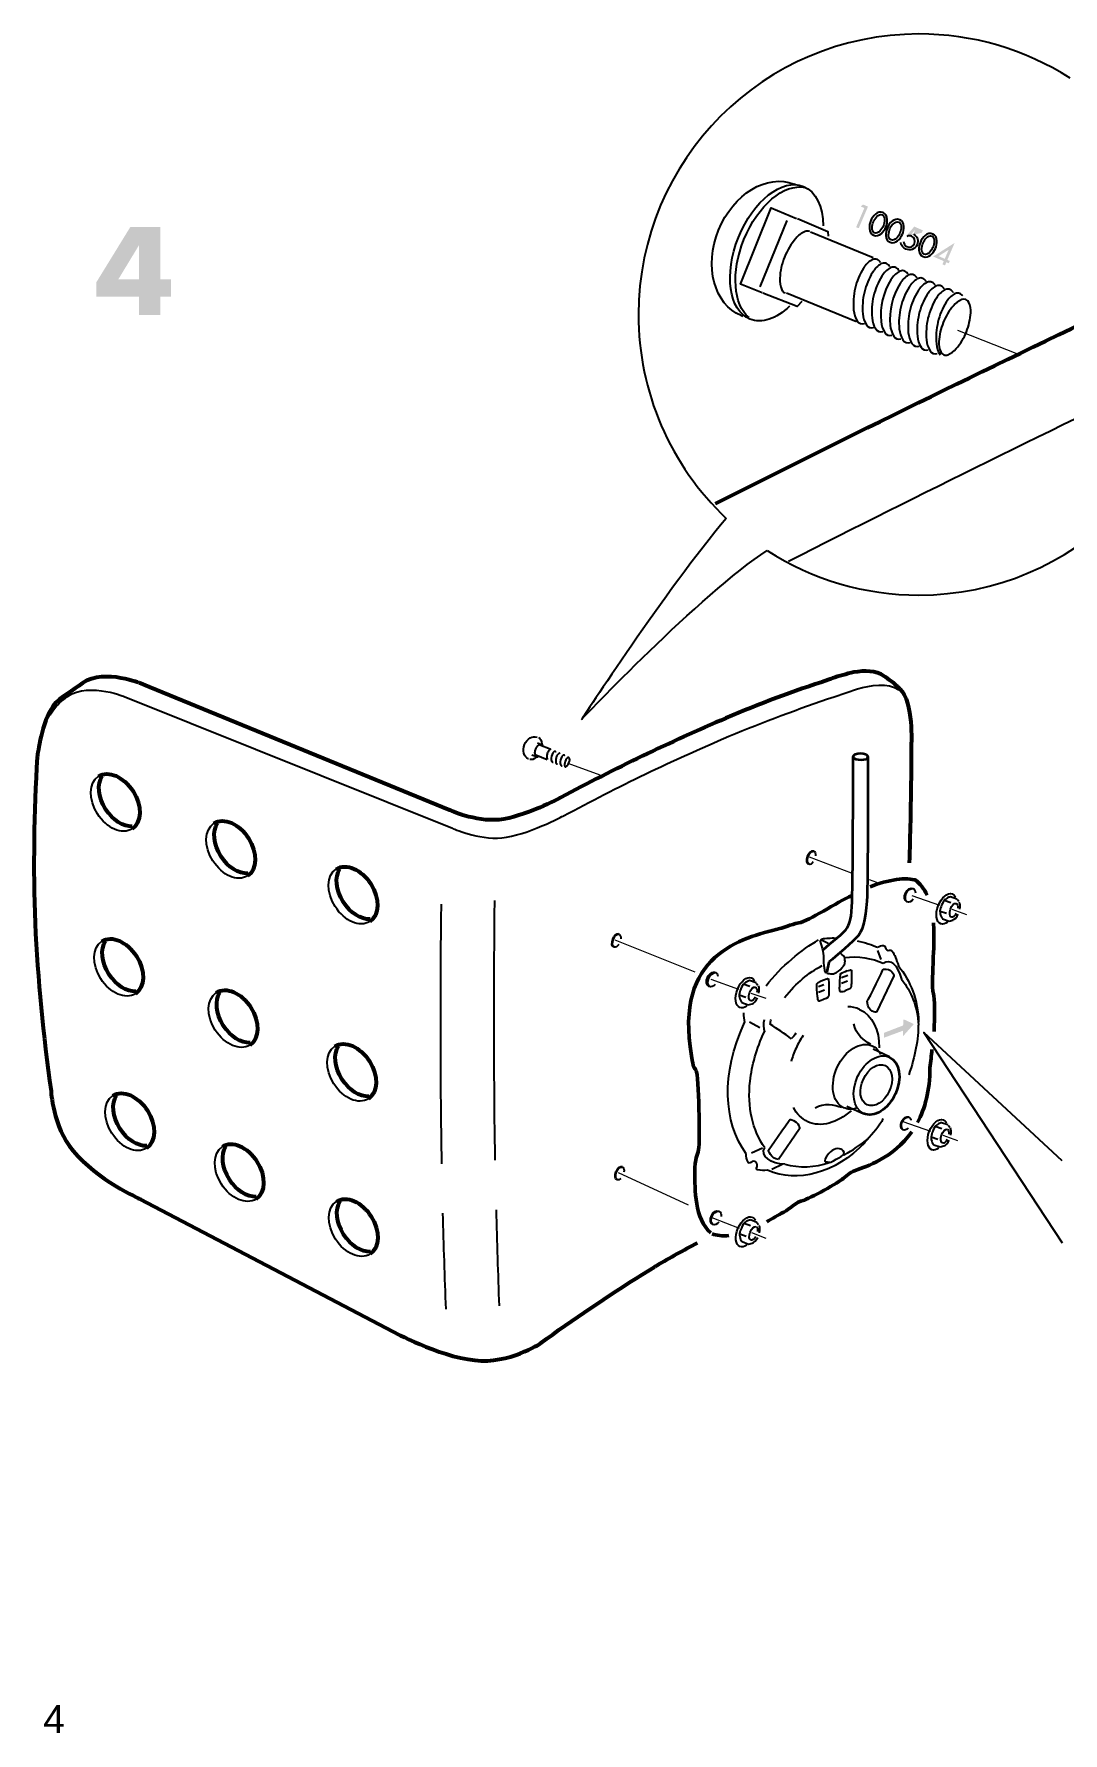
# Model space of a CAD drawing. Header units: centimetres. Extents: x 1543 to 3673, y 1148 to 2594.
# Drawn here: x 3180.48 to 3184.15, y 1680.39 to 1686.45 of the extents above; entities that cross this region are included whole.
import ezdxf

# ---------------------------------------------------------------- set-up
doc = ezdxf.new("R2010")
doc.units = ezdxf.units.CM
doc.layers.add('ferramenta', color=250, linetype='Continuous')
doc.styles.add('PDF Arial', font='arial.ttf')

msp = doc.modelspace()

# ---------------------------------------------------------------- hatches: boundary and pattern name
at = {"layer": 'ferramenta', "transparency": 33554559}
for points in [[(3183.4274, 1685.8373), (3183.4364, 1685.8438), (3183.4537, 1685.8364), (3183.4206, 1685.7594), (3183.4114, 1685.7633), (3183.4407, 1685.8315)], [(3183.5789, 1682.9168), (3183.5103, 1682.8902), (3183.5109, 1682.8731), (3183.5782, 1682.8979), (3183.5788, 1682.8786), (3183.6174, 1682.9218), (3183.5805, 1682.9389)]]:
    msp.add_hatch(color=256, dxfattribs=at).paths.add_polyline_path(points)
h = msp.add_hatch(color=256, dxfattribs=at)
h.paths.add_polyline_path([(3180.9296, 1685.5774), (3180.9296, 1685.7641), (3180.8225, 1685.7641), (3180.7013, 1685.567), (3180.7013, 1685.5149), (3180.8538, 1685.5149), (3180.8538, 1685.4499), (3180.9296, 1685.4499), (3180.9296, 1685.5149), (3180.9675, 1685.5149), (3180.9675, 1685.5774)], flags=0)
h.paths.add_polyline_path([(3180.8538, 1685.5774), (3180.7796, 1685.5774), (3180.8529, 1685.6983), (3180.8538, 1685.6983)], flags=0)
h = msp.add_hatch(color=256, dxfattribs=at)
h.paths.add_polyline_path([(3183.6215, 1685.7538), (3183.6099, 1685.74), (3183.6154, 1685.738)], flags=0)
h.paths.add_polyline_path([(3183.5706, 1685.7089), (3183.5807, 1685.7125)], flags=0)
h.paths.add_polyline_path([(3183.5917, 1685.7302), (3183.5898, 1685.731), (3183.6186, 1685.7654), (3183.6494, 1685.7521), (3183.6457, 1685.7434)], flags=0)
h = msp.add_hatch(color=256, dxfattribs=at)
h.paths.add_polyline_path([(3183.7367, 1685.6466), (3183.7628, 1685.7072), (3183.686, 1685.6585), (3183.724, 1685.6422), (3183.7191, 1685.631), (3183.7283, 1685.627), (3183.7331, 1685.6382), (3183.7419, 1685.6345), (3183.7455, 1685.6428)], flags=0)
h.paths.add_polyline_path([(3183.7276, 1685.6506), (3183.7057, 1685.6599), (3183.741, 1685.6824), (3183.7412, 1685.6823)], flags=0)

# ---------------------------------------------------------------- linework, layer by layer
at = {"layer": 'ferramenta', "lineweight": 25}
for points in [[(3184.1744, 1686.2946, 0.143931), (3183.6354, 1686.4521, 0.414209), (3182.6351, 1685.4518, 0.206838), (3182.9481, 1684.7249)], [(3183.094, 1684.6105, 0.144688), (3183.6354, 1684.4515, 0.414213), (3184.6357, 1685.4518, 0.169575), (3184.4202, 1686.0722)], [(3183.2461, 1685.7478, 0.197398), (3183.2295, 1685.7477, 0.116809), (3183.1963, 1685.7232, 0.080992), (3183.1561, 1685.6568, 0.080644), (3183.139, 1685.5811, 0.116885), (3183.1459, 1685.5404, 0.198822), (3183.1578, 1685.5287)], [(3183.4978, 1685.6374, 0.002389), (3183.4966, 1685.6393, 0.414268), (3183.4668, 1685.6464, 0.11751), (3183.4376, 1685.6172, 0.080192), (3183.4078, 1685.5454, 0.080326), (3183.4024, 1685.468, 0.115912), (3183.4154, 1685.4288, 0.352643), (3183.4411, 1685.4198)], [(3183.5307, 1685.6232, 0.015361), (3183.5294, 1685.6251, 0.415442), (3183.4997, 1685.6322, 0.117126), (3183.4704, 1685.603, 0.080229), (3183.4407, 1685.5313, 0.080038), (3183.4352, 1685.4538, 0.116403), (3183.4482, 1685.4146, 0.352989), (3183.4739, 1685.4056)], [(3183.5623, 1685.611, 0.414544), (3183.5325, 1685.618, 0.116564), (3183.5033, 1685.5888, 0.080126), (3183.4735, 1685.5171, 0.080573), (3183.468, 1685.4396, 0.116519), (3183.4811, 1685.4004, 0.353352), (3183.5068, 1685.3914)], [(3183.5959, 1685.5959, 0.027431), (3183.5947, 1685.5979, 0.414452), (3183.5648, 1685.605, 0.115549), (3183.5356, 1685.5758, 0.162145), (3183.5004, 1685.4266, 0.116109), (3183.5135, 1685.3874, 0.353969), (3183.5392, 1685.3784)], [(3183.6282, 1685.5829, 0.003175), (3183.627, 1685.5849, 0.413487), (3183.5972, 1685.5919, 0.117126), (3183.568, 1685.5627, 0.161966), (3183.5328, 1685.4135, 0.116587), (3183.5458, 1685.3743, 0.352304), (3183.5714, 1685.3653)], [(3183.6606, 1685.5699, -0.002389), (3183.6594, 1685.5718, 0.414361), (3183.6296, 1685.5788, 0.117388), (3183.6004, 1685.5497, 0.080986), (3183.5706, 1685.4779, 0.080602), (3183.5651, 1685.4005, 0.11563), (3183.5782, 1685.3613, 0.351666), (3183.6039, 1685.3522)], [(3183.6917, 1685.5587, 0.413845), (3183.6619, 1685.5658, 0.115728), (3183.6327, 1685.5366, 0.080202), (3183.603, 1685.4649, 0.080322), (3183.5975, 1685.3874, 0.116029), (3183.6105, 1685.3482, 0.351082), (3183.6362, 1685.3392)], [(3183.7242, 1685.5457, 0.413537), (3183.6943, 1685.5527, 0.116167), (3183.6651, 1685.5236, 0.080698), (3183.6354, 1685.4518, 0.081113), (3183.6299, 1685.3744, 0.117108), (3183.6429, 1685.3352, 0.354986), (3183.6684, 1685.3262)], [(3183.7565, 1685.5326, 0.413714), (3183.7267, 1685.5397, 0.115906), (3183.6975, 1685.5105, 0.08045), (3183.6677, 1685.4388, 0.080042), (3183.6622, 1685.3613, 0.116323), (3183.6753, 1685.3221, 0.352966), (3183.7009, 1685.3131)], [(3183.79, 1685.5211, 0.367274), (3183.7621, 1685.5254, 0.117332), (3183.7329, 1685.4962, 0.080254), (3183.7032, 1685.4245, 0.080343), (3183.6977, 1685.347, 0.116562), (3183.7107, 1685.3078)], [(3183.7685, 1685.3302, 0.080641), (3183.8047, 1685.39, 0.079894), (3183.8201, 1685.4582, 0.115688), (3183.8138, 1685.4948, 0.41382), (3183.7882, 1685.5051, 0.116099), (3183.7582, 1685.4831, 0.080136), (3183.7221, 1685.4233, 0.08046), (3183.7066, 1685.3552, 0.117174), (3183.713, 1685.3186, 0.414832), (3183.7386, 1685.3082, 0.116108), (3183.7685, 1685.3302)], [(3182.3679, 1683.6643, -0.022916), (3182.9573, 1683.948, -0.017362), (3183.3332, 1684.089), (3183.4159, 1684.1172)], [(3182.2822, 1683.9172, 0.19998), (3182.2795, 1683.9171, 0.11983), (3182.274, 1683.9131, 0.08196), (3182.2674, 1683.9021, 0.077217), (3182.2646, 1683.8896, 0.115466), (3182.2657, 1683.8829, 0.192848), (3182.2677, 1683.881)], [(3182.3187, 1683.9004, 0.11746), (3182.3138, 1683.8956, 0.082046), (3182.309, 1683.8838, 0.080835), (3182.308, 1683.871, 0.110255), (3182.3102, 1683.8645)], [(3182.3395, 1683.892, 0.419286), (3182.3346, 1683.8932, 0.117792), (3182.3298, 1683.8884, 0.162598), (3182.324, 1683.8638, 0.116745), (3182.3261, 1683.8573)], [(3182.3506, 1683.8867, 0.117813), (3182.3458, 1683.8819, 0.081355), (3182.3409, 1683.8701, 0.079222), (3182.34, 1683.8573, 0.113779), (3182.3421, 1683.8509)], [(3182.3666, 1683.8803, 0.113147), (3182.3618, 1683.8755, 0.159823), (3182.356, 1683.8509, 0.116432), (3182.3582, 1683.8444, 0.19414), (3182.3604, 1683.8428)], [(3182.3844, 1683.872, 0.120394), (3182.3794, 1683.8684, 0.159553), (3182.3709, 1683.8473, 0.114737), (3182.372, 1683.8413)], [(3182.3737, 1683.8395, 0.202261), (3182.3762, 1683.8395, 0.117464), (3182.3811, 1683.8432, 0.164946), (3182.3896, 1683.8643, 0.11356), (3182.3886, 1683.8703)], [(3181.9309, 1683.349, 0.006417), (3181.9308, 1682.525, 0.001158), (3181.9325, 1682.4232)], [(3182.1213, 1683.3618, 0.006392), (3182.1212, 1682.5377, 0.001262), (3182.1229, 1682.4359)], [(3183.7706, 1683.3674), (3183.7478, 1683.3753, 0.062767), (3183.7373, 1683.3714)], [(3183.3778, 1683.1112, 0.012314), (3183.3539, 1683.0997, 0.018249), (3183.3522, 1683.0529)], [(3183.0542, 1683.0687), (3183.0314, 1683.0766, 0.062767), (3183.0209, 1683.0727)], [(3183.1802, 1682.8696, 0.007966), (3183.1047, 1682.9214, -0.049164), (3183.1087, 1682.9384)], [(3183.2222, 1682.8807, 0.039985), (3183.197, 1682.8357, 0.038783), (3183.1794, 1682.7882)], [(3183.5067, 1682.5844, 0.009415), (3183.5028, 1682.5741, -0.043777), (3183.4417, 1682.4995)], [(3183.7389, 1682.5619), (3183.716, 1682.5698, 0.063253), (3183.7055, 1682.5659)]]:
    msp.add_lwpolyline(points, format="xyb", dxfattribs=at)
for points in [[(3183.0759, 1685.5292), (3182.9989, 1685.5603), (3183.1087, 1685.8324), (3183.1992, 1685.7945)], [(3183.0694, 1685.5503), (3183.1648, 1685.787)], [(3183.2023, 1685.7946), (3183.3105, 1685.7481), (3183.3119, 1685.731)], [(3183.4723, 1685.6537), (3183.249, 1685.7452)], [(3183.2178, 1685.4977), (3183.201, 1685.4803), (3183.078, 1685.5285)], [(3183.4121, 1685.4257), (3183.1628, 1685.5277)], [(3180.8001, 1684.09), (3181.9714, 1683.6202)], [(3182.275, 1683.9249), (3182.2929, 1683.9172), (3182.2931, 1683.9144)], [(3182.3196, 1683.9016), (3182.2827, 1683.9167)], [(3182.2776, 1683.8759), (3182.2748, 1683.873), (3182.2545, 1683.881)], [(3182.3096, 1683.864), (3182.2685, 1683.8808)], [(3183.7487, 1683.3542), (3183.7253, 1683.3623)], [(3183.7712, 1683.3667), (3183.7773, 1683.3596)], [(3183.7343, 1683.3156), (3183.711, 1683.3236)], [(3183.72, 1683.297), (3183.7429, 1683.2891), (3183.7564, 1683.2924)], [(3183.5008, 1683.1518), (3183.489, 1683.1838)], [(3183.0323, 1683.0555), (3183.0089, 1683.0636)], [(3183.0548, 1683.068), (3183.0609, 1683.0609)], [(3183.2989, 1683.0426), (3183.2768, 1683.034)], [(3183.2966, 1683.0618), (3183.2774, 1683.0543)], [(3183.3812, 1683.095), (3183.3591, 1683.0863)], [(3183.3806, 1683.0747), (3183.3591, 1683.0663)], [(3183.5459, 1683.0931), (3183.4839, 1682.9641)], [(3183.0179, 1683.0168), (3182.9946, 1683.0249)], [(3183.0036, 1682.9983), (3183.0265, 1682.9904), (3183.04, 1682.9936)], [(3183.0682, 1682.9084), (3183.0304, 1682.9283)], [(3184.1465, 1682.434), (3183.6525, 1682.8914), (3184.1465, 1682.1411)], [(3183.5301, 1682.8051), (3183.4717, 1682.8322)], [(3183.3781, 1682.629), (3183.4388, 1682.6013)], [(3183.7169, 1682.5487), (3183.6935, 1682.5568)], [(3183.7394, 1682.5612), (3183.7455, 1682.5542)], [(3183.2095, 1682.5482), (3183.1347, 1682.4393)], [(3183.7025, 1682.5101), (3183.6793, 1682.5181)], [(3183.6882, 1682.4915), (3183.7111, 1682.4836), (3183.7246, 1682.4869)], [(3183.0777, 1682.4788), (3183.0387, 1682.4611)], [(3183.1495, 1682.4216), (3183.1103, 1682.4036)], [(3183.0348, 1682.202), (3183.0117, 1682.2109)], [(3183.0572, 1682.2145), (3183.0346, 1682.2231)], [(3183.0577, 1682.2138), (3183.0635, 1682.2065)], [(3183.0192, 1682.1638), (3182.9962, 1682.1726)], [(3183.0043, 1682.1458), (3183.0269, 1682.1372), (3183.0405, 1682.14)]]:
    msp.add_lwpolyline(points, dxfattribs=at)
at = {"layer": 'ferramenta', "lineweight": 53}
for points in [[(3184.6074, 1685.604, 0.001679), (3184.361, 1685.4882, 0.005555), (3182.908, 1684.7768)], [(3183.4034, 1684.176, 0.011281), (3183.3637, 1684.166, 0.01004), (3183.3265, 1684.1546, 0.011374), (3183.3116, 1684.1487, 0.021852), (3182.9471, 1684.0127, 0.022908), (3182.3577, 1683.729)], [(3183.6078, 1683.9162, -0.001728), (3183.6075, 1683.8442), (3183.6071, 1683.7991, -0.00496), (3183.6009, 1683.4967)], [(3180.4904, 1683.8736, 0.02428), (3180.4824, 1683.2812, 0.022885), (3180.5396, 1682.6828)], [(3182.2843, 1681.7827, -0.017174), (3182.6487, 1682.0292), (3182.6908, 1682.0551, -0.001303), (3182.7002, 1682.0608, -0.01833), (3182.8458, 1682.1412)]]:
    msp.add_lwpolyline(points, format="xyb", dxfattribs=at)
at = {"layer": 'ferramenta', "lineweight": 18}
for points in [[(3183.7735, 1685.3962), (3183.993, 1685.3097)], [(3182.3828, 1683.8526), (3182.4972, 1683.8108)], [(3183.244, 1683.5179), (3183.3934, 1683.4615)], [(3183.4582, 1683.437), (3183.4844, 1683.4271)], [(3183.6101, 1683.3803), (3183.7086, 1683.3453)], [(3183.7524, 1683.3312), (3183.8051, 1683.3124)], [(3182.5505, 1683.2224), (3182.8365, 1683.1075)], [(3182.8936, 1683.0816), (3182.9922, 1683.0466)], [(3183.036, 1683.0324), (3183.0887, 1683.0137)], [(3183.5783, 1682.5748), (3183.6768, 1682.5398)], [(3183.7206, 1682.5257), (3183.7733, 1682.507)], [(3182.562, 1682.3923), (3182.8127, 1682.2768)], [(3182.8971, 1682.2325), (3182.9944, 1682.1944)], [(3183.0377, 1682.1789), (3183.0898, 1682.1585)]]:
    msp.add_lwpolyline(points, dxfattribs=at)
at = {"layer": 'ferramenta', "lineweight": 53}
for points in [[(3181.9612, 1683.6849), (3180.8903, 1684.1231), (3180.8534, 1684.1379)], [(3180.8576, 1682.2974), (3181.7593, 1681.8256)]]:
    msp.add_lwpolyline(points, dxfattribs=at)
at = {"layer": 'ferramenta', "lineweight": 35}
msp.add_lwpolyline([(3183.3137, 1683.1419), (3183.3068, 1683.1078)], dxfattribs=at)
at = {"layer": 'ferramenta', "lineweight": 25}
for centre, radius, start, end in [((3183.0894, 1685.6766), 0.26, 66.02741, 67.23106), ((3183.0529, 1685.5754), 0.1373, 247.8929, 250.75004), ((3213.3112, 1625.1563), 66.623, 115.531184, 116.898054), ((3182.3291, 1683.8592), 0.00357, 257.53915, 290.35122), ((3182.3686, 1683.8773), 0.00342, 31.33562, 78.20108), ((3183.258, 1683.5321), 0.0068, 69.19399, 81.08878), ((3183.8225, 1683.3036), 0.1143, 158.43801, 169.11638), ((3182.5629, 1683.2353), 0.00792, 69.48466, 79.70849), ((3183.2302, 1683.0741), 0.1574, 58.95828, 70.49764), ((3183.3289, 1682.9592), 0.2683, 88.0676, 98.83059), ((3183.3326, 1683.1784), 0.0788, 251.94519, 257.50805), ((3183.1049, 1683.0052), 0.113, 158.36879, 169.16468), ((3183.3805, 1682.8802), 0.1033, 65.43949, 89.2107), ((3183.11, 1682.9539), 0.1001, 175.70401, 195.38393), ((3183.1681, 1682.9178), 0.0872, 167.22193, 195.47032), ((3183.0158, 1683.066), 0.706, 299.96988, 308.48412), ((3183.7898, 1682.4984), 0.1133, 158.39053, 169.16386), ((3183.3524, 1682.4595), 0.0164, 36.28134, 54.16109), ((3183.2258, 1682.6801), 0.2672, 255.04943, 289.64826), ((3211.4499, 1683.0195), 29.3329, 181.48405, 182.15337), ((3212.2048, 1683.0368), 30.2787, 181.4945, 182.14291), ((3183.1055, 1682.1496), 0.1128, 156.56627, 167.39162)]:
    msp.add_arc(centre, radius, start, end, dxfattribs=at)
at = {"layer": 'ferramenta', "lineweight": 50}
msp.add_arc((3182.3048, 1682.9467), 1.3817, 352.47587, 355.20908, dxfattribs=at)
at = {"layer": 'ferramenta', "lineweight": 25}
for points in [[(3182.9208, 1685.7527), (3182.973, 1685.882), (3183.0935, 1685.9553), (3183.1901, 1685.9163)], [(3182.9918, 1685.727), (3183.0445, 1685.8576), (3183.148, 1685.9389), (3183.2231, 1685.9086)], [(3183.0111, 1685.7188), (3183.0606, 1685.8416), (3183.1552, 1685.9209), (3183.2288, 1685.9046)], [(3183.2231, 1685.9086), (3183.268, 1685.8906), (3183.2926, 1685.8368), (3183.2938, 1685.7685)], [(3183.5078, 1685.815), (3183.4879, 1685.8236), (3183.4705, 1685.8023), (3183.4637, 1685.7865)], [(3183.4637, 1685.7865), (3183.4569, 1685.7708), (3183.4535, 1685.7433), (3183.4733, 1685.7348)], [(3183.4769, 1685.7434), (3183.4632, 1685.7493), (3183.4683, 1685.772), (3183.4729, 1685.7826)], [(3183.4729, 1685.7826), (3183.4775, 1685.7932), (3183.4905, 1685.8128), (3183.5043, 1685.8068)], [(3183.4733, 1685.7348), (3183.4931, 1685.7263), (3183.5106, 1685.7476), (3183.5174, 1685.7633)], [(3183.5082, 1685.7674), (3183.5037, 1685.7568), (3183.4907, 1685.7374), (3183.4769, 1685.7434)], [(3183.5043, 1685.8068), (3183.518, 1685.8009), (3183.5128, 1685.778), (3183.5082, 1685.7674)], [(3183.5174, 1685.7633), (3183.5242, 1685.7792), (3183.5277, 1685.8065), (3183.5078, 1685.815)], [(3183.5668, 1685.7897), (3183.5469, 1685.7982), (3183.5295, 1685.7769), (3183.5227, 1685.7611)], [(3183.5319, 1685.7572), (3183.5365, 1685.7678), (3183.5495, 1685.7874), (3183.5633, 1685.7815)], [(3183.5633, 1685.7815), (3183.577, 1685.7756), (3183.5718, 1685.7527), (3183.5672, 1685.742)], [(3183.5764, 1685.738), (3183.5832, 1685.7538), (3183.5867, 1685.7811), (3183.5668, 1685.7897)], [(3183.0013, 1685.4482), (3182.9047, 1685.4871), (3182.8687, 1685.6235), (3182.9208, 1685.7527)], [(3183.0324, 1685.4357), (3182.9573, 1685.466), (3182.9391, 1685.5964), (3182.9918, 1685.727)], [(3183.0293, 1685.4407), (3182.9735, 1685.486), (3182.9641, 1685.6023), (3183.0111, 1685.7188)], [(3183.5227, 1685.7611), (3183.5159, 1685.7454), (3183.5124, 1685.7179), (3183.5323, 1685.7094)], [(3183.5359, 1685.718), (3183.5222, 1685.7239), (3183.5273, 1685.7466), (3183.5319, 1685.7572)], [(3183.5323, 1685.7094), (3183.552, 1685.7009), (3183.5696, 1685.7223), (3183.5764, 1685.738)], [(3183.5672, 1685.742), (3183.5626, 1685.7314), (3183.5497, 1685.7121), (3183.5359, 1685.718)], [(3183.5883, 1685.6853), (3183.5788, 1685.6894), (3183.5715, 1685.6985), (3183.5706, 1685.7089)], [(3183.5807, 1685.7125), (3183.5802, 1685.705), (3183.586, 1685.6967), (3183.5928, 1685.6938)], [(3183.609, 1685.7309), (3183.6036, 1685.7332), (3183.5969, 1685.733), (3183.5917, 1685.7302)], [(3183.5928, 1685.6938), (3183.6032, 1685.6893), (3183.6151, 1685.6944), (3183.6195, 1685.7047)], [(3183.6195, 1685.7047), (3183.6238, 1685.7146), (3183.6189, 1685.7266), (3183.609, 1685.7309)], [(3183.6154, 1685.738), (3183.6303, 1685.7316), (3183.6346, 1685.7146), (3183.6285, 1685.7004)], [(3183.6407, 1685.7103), (3183.6339, 1685.6946), (3183.6305, 1685.6672), (3183.6503, 1685.6587)], [(3183.6539, 1685.6672), (3183.6402, 1685.6732), (3183.6453, 1685.6958), (3183.6499, 1685.7065)], [(3183.6848, 1685.7389), (3183.6649, 1685.7475), (3183.6474, 1685.7261), (3183.6407, 1685.7103)], [(3183.6499, 1685.7065), (3183.6544, 1685.7171), (3183.6675, 1685.7366), (3183.6813, 1685.7307)], [(3183.6813, 1685.7307), (3183.695, 1685.7248), (3183.6898, 1685.7019), (3183.6852, 1685.6913)], [(3183.6944, 1685.6872), (3183.7012, 1685.703), (3183.7047, 1685.7303), (3183.6848, 1685.7389)], [(3183.6285, 1685.7004), (3183.6215, 1685.6842), (3183.6041, 1685.6785), (3183.5883, 1685.6853)], [(3183.6503, 1685.6587), (3183.67, 1685.6501), (3183.6876, 1685.6715), (3183.6944, 1685.6872)], [(3183.6852, 1685.6913), (3183.6806, 1685.6807), (3183.6677, 1685.6613), (3183.6539, 1685.6672)], [(3183.5635, 1685.609), (3183.5631, 1685.6097), (3183.5627, 1685.6103), (3183.5623, 1685.611)], [(3183.693, 1685.5568), (3183.6926, 1685.5575), (3183.6922, 1685.5581), (3183.6917, 1685.5587)], [(3183.7253, 1685.5437), (3183.725, 1685.5444), (3183.7245, 1685.5451), (3183.7242, 1685.5457)], [(3183.7577, 1685.5307), (3183.7573, 1685.5313), (3183.7569, 1685.532), (3183.7565, 1685.5326)], [(3183.7919, 1685.5184), (3183.7914, 1685.5193), (3183.7907, 1685.5202), (3183.79, 1685.5211)], [(3183.1738, 1685.481), (3183.1272, 1685.4374), (3183.0752, 1685.4184), (3183.0324, 1685.4357)], [(3182.9481, 1684.7249), (3182.7371, 1684.4754), (3182.4321, 1684.008), (3182.4321, 1684.008)], [(3182.4321, 1684.008), (3182.4321, 1684.008), (3182.8573, 1684.457), (3183.094, 1684.6105)], [(3180.584, 1684.0783), (3180.6557, 1684.1478), (3180.8001, 1684.09), (3180.8001, 1684.09)], [(3183.4159, 1684.1172), (3183.4614, 1684.1301), (3183.5259, 1684.1409), (3183.5635, 1684.1132)], [(3180.5363, 1684.0232), (3180.5488, 1684.045), (3180.5644, 1684.0646), (3180.584, 1684.0783)], [(3182.2286, 1683.918), (3182.2372, 1683.9393), (3182.2571, 1683.9514), (3182.273, 1683.9449)], [(3182.273, 1683.9449), (3182.2733, 1683.9449), (3182.2735, 1683.9447), (3182.2738, 1683.9446)], [(3182.2419, 1683.8677), (3182.2259, 1683.8741), (3182.22, 1683.8966), (3182.2286, 1683.918)], [(3182.2784, 1683.9437), (3182.2859, 1683.9407), (3182.2899, 1683.9318), (3182.2901, 1683.9206)], [(3182.3214, 1683.9009), (3182.3205, 1683.9011), (3182.3195, 1683.9009), (3182.3187, 1683.9004)], [(3182.3236, 1683.8992), (3182.3231, 1683.9001), (3182.3223, 1683.9006), (3182.3214, 1683.9009)], [(3182.3397, 1683.8917), (3182.3396, 1683.8918), (3182.3396, 1683.8919), (3182.3395, 1683.892)], [(3182.3533, 1683.8872), (3182.3524, 1683.8874), (3182.3514, 1683.8872), (3182.3506, 1683.8867)], [(3182.3555, 1683.8856), (3182.3551, 1683.8864), (3182.3542, 1683.887), (3182.3533, 1683.8872)], [(3182.3557, 1683.8853), (3182.3556, 1683.8854), (3182.3556, 1683.8855), (3182.3555, 1683.8856)], [(3182.2429, 1683.8673), (3182.2426, 1683.8674), (3182.2422, 1683.8676), (3182.2419, 1683.8677)], [(3182.2703, 1683.8731), (3182.2626, 1683.8659), (3182.2541, 1683.8628), (3182.247, 1683.8656)], [(3182.3261, 1683.8573), (3182.3266, 1683.8565), (3182.3274, 1683.8559), (3182.3283, 1683.8557)], [(3182.3421, 1683.8509), (3182.3426, 1683.85), (3182.3434, 1683.8494), (3182.3443, 1683.8492)], [(3182.3443, 1683.8492), (3182.345, 1683.8491), (3182.3457, 1683.8491), (3182.3464, 1683.8494)], [(3182.3604, 1683.8428), (3182.361, 1683.8426), (3182.3618, 1683.8427), (3182.3624, 1683.8429)], [(3182.3693, 1683.8807), (3182.3684, 1683.8809), (3182.3674, 1683.8808), (3182.3666, 1683.8803)], [(3182.3717, 1683.8788), (3182.3717, 1683.8789), (3182.3716, 1683.879), (3182.3715, 1683.8791)], [(3182.372, 1683.8413), (3182.3723, 1683.8404), (3182.3729, 1683.8398), (3182.3737, 1683.8395)], [(3182.3868, 1683.872), (3182.386, 1683.8724), (3182.3852, 1683.8724), (3182.3844, 1683.872)], [(3182.3886, 1683.8703), (3182.3883, 1683.8711), (3182.3877, 1683.8717), (3182.3868, 1683.872)], [(3180.7053, 1683.6711), (3180.6723, 1683.7228), (3180.6739, 1683.7828), (3180.7089, 1683.8052)], [(3180.8285, 1683.6179), (3180.7935, 1683.5956), (3180.7383, 1683.6194), (3180.7053, 1683.6711)], [(3182.1477, 1683.5857), (3182.2348, 1683.594), (3182.3679, 1683.6643), (3182.3679, 1683.6643)], [(3181.117, 1683.5034), (3181.0839, 1683.5551), (3181.0856, 1683.6152), (3181.1206, 1683.6375)], [(3181.9714, 1683.6202), (3181.9714, 1683.6202), (3182.062, 1683.5775), (3182.1477, 1683.5857)], [(3183.2604, 1683.5385), (3183.2653, 1683.5367), (3183.2675, 1683.5298), (3183.2667, 1683.5213)], [(3181.2401, 1683.4503), (3181.2051, 1683.4279), (3181.15, 1683.4517), (3181.117, 1683.5034)], [(3181.5532, 1683.3404), (3181.5202, 1683.3921), (3181.5218, 1683.4521), (3181.5568, 1683.4745)], [(3183.2583, 1683.4996), (3183.2534, 1683.4931), (3183.2475, 1683.4896), (3183.2427, 1683.4914)], [(3183.5873, 1683.3888), (3183.5934, 1683.4021), (3183.6055, 1683.4095), (3183.6144, 1683.4054)], [(3183.5903, 1683.3874), (3183.5957, 1683.399), (3183.6056, 1683.4061), (3183.614, 1683.405)], [(3183.6144, 1683.4054), (3183.6198, 1683.4029), (3183.6227, 1683.3967), (3183.6229, 1683.3892)], [(3181.6764, 1683.2872), (3181.6414, 1683.2649), (3181.5863, 1683.2887), (3181.5532, 1683.3404)], [(3183.5923, 1683.3574), (3183.5834, 1683.3615), (3183.5812, 1683.3756), (3183.5873, 1683.3888)], [(3183.5934, 1683.3571), (3183.5862, 1683.3622), (3183.5847, 1683.3752), (3183.5903, 1683.3874)], [(3183.6151, 1683.3668), (3183.6086, 1683.3582), (3183.5994, 1683.3541), (3183.5923, 1683.3574)], [(3183.7132, 1683.2793), (3183.6969, 1683.2855), (3183.6928, 1683.3144), (3183.7042, 1683.3437)], [(3183.7042, 1683.3437), (3183.7155, 1683.3731), (3183.738, 1683.3918), (3183.7542, 1683.3855)], [(3183.7257, 1683.3634), (3183.7257, 1683.3634), (3183.7198, 1683.3546), (3183.7162, 1683.3456)], [(3183.7373, 1683.3714), (3183.7313, 1683.3682), (3183.7257, 1683.3634), (3183.7257, 1683.3634)], [(3183.7477, 1683.3317), (3183.7524, 1683.3453), (3183.7616, 1683.3544), (3183.7681, 1683.3521)], [(3183.7542, 1683.3855), (3183.759, 1683.3837), (3183.7627, 1683.3798), (3183.7653, 1683.3746)], [(3183.7681, 1683.3521), (3183.7728, 1683.3505), (3183.775, 1683.3434), (3183.7741, 1683.3346)], [(3183.7812, 1683.331), (3183.7833, 1683.3415), (3183.7826, 1683.3509), (3183.7794, 1683.3567)], [(3183.7103, 1683.3252), (3183.7103, 1683.3252), (3183.7103, 1683.3172), (3183.7128, 1683.31)], [(3183.7128, 1683.31), (3183.7151, 1683.3032), (3183.72, 1683.297), (3183.72, 1683.297)], [(3183.7374, 1683.2847), (3183.7291, 1683.2787), (3183.7205, 1683.2764), (3183.7132, 1683.2793)], [(3183.7512, 1683.3031), (3183.7446, 1683.3054), (3183.7431, 1683.3182), (3183.7477, 1683.3317)], [(3183.7683, 1683.316), (3183.7634, 1683.3068), (3183.7565, 1683.3013), (3183.7512, 1683.3031)], [(3183.7564, 1683.2924), (3183.7631, 1683.2948), (3183.7702, 1683.3027), (3183.7754, 1683.3136)], [(3180.7172, 1683.083), (3180.6842, 1683.1347), (3180.6859, 1683.1947), (3180.7209, 1683.2171)], [(3182.5657, 1683.2427), (3182.5705, 1683.2409), (3182.5727, 1683.234), (3182.5718, 1683.2255)], [(3183.09, 1683.0586), (3183.1445, 1683.1278), (3183.218, 1683.1887), (3183.2773, 1683.2215)], [(3183.2819, 1683.2193), (3183.2953, 1683.1761), (3183.2964, 1683.1663), (3183.2944, 1683.1398)], [(3183.4147, 1683.2186), (3183.4427, 1683.2125), (3183.4683, 1683.2044), (3183.4873, 1683.1956)], [(3182.5644, 1683.2052), (3182.5594, 1683.1978), (3182.5529, 1683.1938), (3182.5478, 1683.1957)], [(3183.3703, 1683.1606), (3183.3688, 1683.1613), (3183.3642, 1683.1662), (3183.3571, 1683.173)], [(3183.3617, 1683.1232), (3183.3746, 1683.137), (3183.3722, 1683.1448), (3183.3703, 1683.1606)], [(3183.3706, 1683.1588), (3183.4166, 1683.1658), (3183.4693, 1683.1564), (3183.5076, 1683.1391)], [(3183.4873, 1683.1956), (3183.495, 1683.2), (3183.5024, 1683.202), (3183.5093, 1683.2016)], [(3183.5093, 1683.2016), (3183.5124, 1683.2016), (3183.5149, 1683.1989), (3183.5149, 1683.1962)], [(3183.5149, 1683.1962), (3183.5174, 1683.1862), (3183.523, 1683.1835), (3183.5304, 1683.1847)], [(3183.5304, 1683.1847), (3183.5326, 1683.1856), (3183.5378, 1683.1852), (3183.5398, 1683.1815)], [(3183.5398, 1683.1815), (3183.5483, 1683.1694), (3183.5558, 1683.152), (3183.562, 1683.1292)], [(3182.8811, 1683.0882), (3182.8875, 1683.1021), (3182.9003, 1683.1099), (3182.9097, 1683.1056)], [(3182.886, 1683.0859), (3182.891, 1683.0969), (3182.9004, 1683.1047), (3182.9086, 1683.1052)], [(3182.9097, 1683.1056), (3182.9143, 1683.1035), (3182.9173, 1683.0987), (3182.9183, 1683.0927)], [(3183.1562, 1683.016), (3183.1996, 1683.0706), (3183.24, 1683.1028), (3183.2901, 1683.1304)], [(3183.2944, 1683.1398), (3183.3004, 1683.1108), (3183.2952, 1683.1076), (3183.3082, 1683.1035)], [(3183.3155, 1683.1015), (3183.3275, 1683.099), (3183.3425, 1683.1005), (3183.3617, 1683.1232)], [(3183.3778, 1683.1112), (3183.3873, 1683.1136), (3183.3917, 1683.1169), (3183.3933, 1683.1126)], [(3183.3938, 1683.1142), (3183.394, 1683.1138), (3183.3948, 1683.1129), (3183.3949, 1683.1123)], [(3183.3949, 1683.1123), (3183.3942, 1683.0947), (3183.3953, 1683.0697), (3183.3939, 1683.0626)], [(3183.4509, 1683.0023), (3183.4596, 1683.0171), (3183.5079, 1683.117), (3183.5079, 1683.117)], [(3183.5076, 1683.1391), (3183.5351, 1683.1551), (3183.5581, 1683.1358), (3183.573, 1683.0812)], [(3183.5079, 1683.117), (3183.5388, 1683.1241), (3183.5458, 1683.0938), (3183.5458, 1683.0938)], [(3183.562, 1683.1292), (3183.606, 1683.0763), (3183.6315, 1683.0076), (3183.6343, 1682.9289)], [(3180.8404, 1683.0298), (3180.8054, 1683.0074), (3180.7503, 1683.0312), (3180.7172, 1683.083)], [(3182.8864, 1683.0551), (3182.877, 1683.0594), (3182.8747, 1683.0742), (3182.8811, 1683.0882)], [(3182.8883, 1683.0548), (3182.8815, 1683.0606), (3182.8803, 1683.0736), (3182.886, 1683.0859)], [(3182.9091, 1683.0633), (3182.9024, 1683.0555), (3182.8934, 1683.0519), (3182.8864, 1683.0551)], [(3182.9968, 1682.9805), (3182.9805, 1682.9868), (3182.9764, 1683.0157), (3182.9877, 1683.045)], [(3182.9877, 1683.045), (3182.9991, 1683.0744), (3183.0215, 1683.0931), (3183.0378, 1683.0868)], [(3183.0093, 1683.0647), (3183.0093, 1683.0647), (3183.0034, 1683.0558), (3182.9998, 1683.0469)], [(3183.0209, 1683.0727), (3183.0149, 1683.0695), (3183.0093, 1683.0647), (3183.0093, 1683.0647)], [(3183.0313, 1683.033), (3183.036, 1683.0465), (3183.0452, 1683.0557), (3183.0517, 1683.0534)], [(3183.0378, 1683.0868), (3183.0426, 1683.0849), (3183.0463, 1683.0811), (3183.0489, 1683.0759)], [(3183.0517, 1683.0534), (3183.0564, 1683.0517), (3183.0586, 1683.0447), (3183.0577, 1683.0358)], [(3183.0648, 1683.0322), (3183.0668, 1683.0428), (3183.0662, 1683.0522), (3183.063, 1683.058)], [(3183.2739, 1683.0199), (3183.2718, 1683.0342), (3183.2711, 1683.0596), (3183.2712, 1683.0649)], [(3183.2712, 1683.0649), (3183.2733, 1683.0707), (3183.2959, 1683.0793), (3183.2959, 1683.0793)], [(3183.2959, 1683.0793), (3183.3052, 1683.0824), (3183.3092, 1683.0862), (3183.3112, 1683.082)], [(3183.3116, 1683.0837), (3183.3118, 1683.0833), (3183.3127, 1683.0825), (3183.3128, 1683.0819)], [(3183.3128, 1683.0819), (3183.3138, 1683.0643), (3183.3146, 1683.0392), (3183.3139, 1683.032)], [(3183.3545, 1683.0379), (3183.352, 1683.0396), (3183.353, 1683.0451), (3183.3522, 1683.0529)], [(3183.3681, 1683.0383), (3183.3631, 1683.0366), (3183.3558, 1683.0357), (3183.3536, 1683.0371)], [(3183.3829, 1683.0449), (3183.3717, 1683.0399), (3183.3771, 1683.0427), (3183.3681, 1683.0383)], [(3183.3939, 1683.0626), (3183.3924, 1683.0511), (3183.3944, 1683.0491), (3183.3829, 1683.0449)], [(3183.573, 1683.0812), (3183.6088, 1683.0383), (3183.6301, 1682.9833), (3183.6334, 1682.9175)], [(3181.1254, 1682.8999), (3181.0924, 1682.9517), (3181.094, 1683.0117), (3181.129, 1683.034)], [(3182.9939, 1683.0265), (3182.9939, 1683.0265), (3182.9939, 1683.0185), (3182.9964, 1683.0113)], [(3182.9964, 1683.0113), (3182.9987, 1683.0044), (3183.0036, 1682.9983), (3183.0036, 1682.9983)], [(3183.021, 1682.986), (3183.0127, 1682.9799), (3183.0041, 1682.9777), (3182.9968, 1682.9805)], [(3183.0348, 1683.0044), (3183.0282, 1683.0066), (3183.0267, 1683.0195), (3183.0313, 1683.033)], [(3183.0519, 1683.0173), (3183.047, 1683.0081), (3183.0401, 1683.0026), (3183.0348, 1683.0044)], [(3183.04, 1682.9936), (3183.0467, 1682.996), (3183.0538, 1683.0039), (3183.059, 1683.0149)], [(3183.2773, 1683.0053), (3183.2745, 1683.0068), (3183.2755, 1683.012), (3183.2739, 1683.0199)], [(3183.2868, 1683.0059), (3183.282, 1683.0037), (3183.2788, 1683.0031), (3183.2764, 1683.0044)], [(3183.3046, 1683.0134), (3183.2912, 1683.007), (3183.2987, 1683.0112), (3183.2868, 1683.0059)], [(3183.3139, 1683.032), (3183.3135, 1683.0204), (3183.3155, 1683.0186), (3183.3046, 1683.0134)], [(3183.4839, 1682.9641), (3183.4839, 1682.9641), (3183.453, 1682.9623), (3183.4509, 1683.0023)], [(3183.019, 1682.4591), (3182.9382, 1682.5724), (3182.9283, 1682.7427), (3183.0134, 1682.9274)], [(3183.4636, 1682.8489), (3183.4414, 1682.8622), (3183.4082, 1682.8854), (3183.4032, 1682.9222)], [(3183.4234, 1682.9742), (3183.4692, 1682.9531), (3183.4939, 1682.9004), (3183.4941, 1682.8371)], [(3183.6334, 1682.9238), (3183.6332, 1682.8674), (3183.622, 1682.8058), (3183.5991, 1682.7411)], [(3181.2486, 1682.8468), (3181.2136, 1682.8244), (3181.1584, 1682.8482), (3181.1254, 1682.8999)], [(3183.0331, 1682.7182), (3183.0393, 1682.7741), (3183.056, 1682.8336), (3183.084, 1682.8945)], [(3183.1967, 1682.8897), (3183.1922, 1682.8817), (3183.1867, 1682.874), (3183.1802, 1682.8696)], [(3183.3442, 1682.7679), (3183.3723, 1682.8288), (3183.4282, 1682.8629), (3183.4689, 1682.8441)], [(3181.5484, 1682.7085), (3181.5154, 1682.7602), (3181.517, 1682.8202), (3181.552, 1682.8426)], [(3183.4168, 1682.7344), (3183.4423, 1682.7898), (3183.4931, 1682.8208), (3183.5302, 1682.8037)], [(3183.4689, 1682.8441), (3183.4821, 1682.8381), (3183.4921, 1682.8273), (3183.4987, 1682.8133)], [(3183.3672, 1682.6234), (3183.3265, 1682.6422), (3183.3161, 1682.707), (3183.3442, 1682.7679)], [(3183.4378, 1682.6031), (3183.4007, 1682.6201), (3183.3913, 1682.679), (3183.4168, 1682.7344)], [(3183.4371, 1682.7251), (3183.4549, 1682.7637), (3183.4892, 1682.7858), (3183.515, 1682.7739)], [(3183.515, 1682.7739), (3183.5409, 1682.7619), (3183.5475, 1682.721), (3183.5297, 1682.6824)], [(3181.6716, 1682.6553), (3181.6366, 1682.6329), (3181.5815, 1682.6567), (3181.5484, 1682.7085)], [(3183.0859, 1682.4805), (3183.0416, 1682.5425), (3183.0228, 1682.6253), (3183.0331, 1682.7182)], [(3183.4506, 1682.6341), (3183.4248, 1682.646), (3183.4193, 1682.6865), (3183.4371, 1682.7251)], [(3183.5297, 1682.6824), (3183.5119, 1682.6438), (3183.4765, 1682.6222), (3183.4506, 1682.6341)], [(3180.7565, 1682.5323), (3180.7234, 1682.584), (3180.7251, 1682.6441), (3180.7601, 1682.6664)], [(3183.2388, 1682.5735), (3183.2167, 1682.5837), (3183.1995, 1682.6014), (3183.1876, 1682.6242)], [(3183.3932, 1682.6126), (3183.344, 1682.5689), (3183.2859, 1682.5518), (3183.2388, 1682.5735)], [(3183.3598, 1682.6236), (3183.3352, 1682.6318), (3183.296, 1682.642), (3183.2648, 1682.6219)], [(3183.4115, 1682.6213), (3183.3961, 1682.6167), (3183.3808, 1682.6171), (3183.3672, 1682.6234)], [(3183.0986, 1682.4717), (3183.0986, 1682.4717), (3183.1648, 1682.5681), (3183.1764, 1682.5828)], [(3183.1764, 1682.5828), (3183.213, 1682.5692), (3183.2095, 1682.5482), (3183.2095, 1682.5482)], [(3183.5781, 1682.5448), (3183.5697, 1682.5487), (3183.5676, 1682.5621), (3183.5734, 1682.5747)], [(3183.577, 1682.5463), (3183.5718, 1682.552), (3183.5711, 1682.563), (3183.5759, 1682.5735)], [(3183.5734, 1682.5747), (3183.5792, 1682.5872), (3183.5908, 1682.5943), (3183.5992, 1682.5905)], [(3183.5759, 1682.5735), (3183.5808, 1682.5842), (3183.59, 1682.591), (3183.5978, 1682.5903)], [(3183.5975, 1682.551), (3183.5916, 1682.5448), (3183.5841, 1682.5421), (3183.5781, 1682.5448)], [(3183.5992, 1682.5905), (3183.6034, 1682.5885), (3183.606, 1682.5842), (3183.6069, 1682.5788)], [(3183.6724, 1682.5383), (3183.6837, 1682.5676), (3183.7061, 1682.5863), (3183.7224, 1682.58)], [(3183.6939, 1682.5579), (3183.6939, 1682.5579), (3183.688, 1682.5491), (3183.6844, 1682.5401)], [(3183.7055, 1682.5659), (3183.6996, 1682.5627), (3183.6939, 1682.5579), (3183.6939, 1682.5579)], [(3183.7224, 1682.58), (3183.7272, 1682.5782), (3183.7309, 1682.5744), (3183.7335, 1682.5691)], [(3183.7494, 1682.5255), (3183.7515, 1682.536), (3183.7508, 1682.5454), (3183.7476, 1682.5512)], [(3180.8797, 1682.4791), (3180.8447, 1682.4568), (3180.7895, 1682.4806), (3180.7565, 1682.5323)], [(3183.443, 1682.4989), (3183.3359, 1682.3896), (3183.2013, 1682.3523), (3183.0955, 1682.401)], [(3183.6814, 1682.4738), (3183.6651, 1682.48), (3183.6611, 1682.5089), (3183.6724, 1682.5383)], [(3183.6785, 1682.5197), (3183.6785, 1682.5197), (3183.6785, 1682.5117), (3183.681, 1682.5045)], [(3183.681, 1682.5045), (3183.6833, 1682.4977), (3183.6882, 1682.4915), (3183.6882, 1682.4915)], [(3183.7194, 1682.4976), (3183.7128, 1682.4999), (3183.7113, 1682.5127), (3183.7159, 1682.5262)], [(3183.7159, 1682.5262), (3183.7206, 1682.5398), (3183.7298, 1682.5489), (3183.7363, 1682.5466)], [(3183.7365, 1682.5105), (3183.7316, 1682.5013), (3183.7247, 1682.4958), (3183.7194, 1682.4976)], [(3183.7246, 1682.4869), (3183.7313, 1682.4893), (3183.7384, 1682.4972), (3183.7436, 1682.5081)], [(3183.7363, 1682.5466), (3183.741, 1682.545), (3183.7432, 1682.5379), (3183.7423, 1682.5291)], [(3181.1472, 1682.3509), (3181.1142, 1682.4026), (3181.1158, 1682.4627), (3181.1508, 1682.485)], [(3183.026, 1682.4289), (3183.0204, 1682.4381), (3183.0176, 1682.4486), (3183.019, 1682.4591)], [(3183.0563, 1682.4076), (3183.0645, 1682.4241), (3183.0514, 1682.4405), (3183.0352, 1682.4279)], [(3183.1568, 1682.4219), (3183.1081, 1682.4202), (3183.0665, 1682.4544), (3183.0859, 1682.4805)], [(3183.1347, 1682.4393), (3183.1054, 1682.4415), (3183.0986, 1682.4717), (3183.0986, 1682.4717)], [(3183.3136, 1682.4602), (3183.3014, 1682.4461), (3183.2969, 1682.4321), (3183.3014, 1682.4305)], [(3183.3014, 1682.4305), (3183.3017, 1682.4305), (3183.3019, 1682.4304), (3183.3022, 1682.4304)], [(3183.3022, 1682.4304), (3183.3097, 1682.4311), (3183.3192, 1682.4284), (3183.3192, 1682.4284)], [(3183.362, 1682.4728), (3183.3507, 1682.4815), (3183.3287, 1682.4787), (3183.3136, 1682.4602)], [(3183.3192, 1682.4284), (3183.3485, 1682.4454), (3183.3774, 1682.4542), (3183.3656, 1682.4692)], [(3183.7056, 1682.4792), (3183.6973, 1682.4732), (3183.6887, 1682.4709), (3183.6814, 1682.4738)], [(3182.5717, 1682.3711), (3182.5674, 1682.3668), (3182.5626, 1682.3649), (3182.5588, 1682.3664)], [(3182.5775, 1682.4131), (3182.5828, 1682.4109), (3182.5848, 1682.4027), (3182.5829, 1682.3931)], [(3183.0299, 1682.4258), (3183.0278, 1682.4265), (3183.0274, 1682.4266), (3183.026, 1682.4289)], [(3183.0352, 1682.4279), (3183.0336, 1682.4265), (3183.0328, 1682.4264), (3183.0299, 1682.4258)], [(3183.0564, 1682.4041), (3183.056, 1682.4056), (3183.0557, 1682.4064), (3183.0563, 1682.4076)], [(3183.0604, 1682.4014), (3183.0583, 1682.4021), (3183.0575, 1682.4025), (3183.0564, 1682.4041)], [(3183.0955, 1682.401), (3183.0822, 1682.3981), (3183.071, 1682.3997), (3183.0604, 1682.4014)], [(3181.2704, 1682.2978), (3181.2354, 1682.2754), (3181.1802, 1682.2992), (3181.1472, 1682.3509)], [(3181.5544, 1682.155), (3181.5213, 1682.2067), (3181.523, 1682.2667), (3181.558, 1682.2891)], [(3182.895, 1682.2383), (3182.9011, 1682.2516), (3182.9132, 1682.2591), (3182.9221, 1682.255)], [(3182.898, 1682.237), (3182.9033, 1682.2483), (3182.9129, 1682.2553), (3182.9212, 1682.2546)], [(3182.9221, 1682.255), (3182.9283, 1682.2521), (3182.9313, 1682.2443), (3182.9304, 1682.2353)], [(3182.9, 1682.2069), (3182.8911, 1682.211), (3182.8889, 1682.2251), (3182.895, 1682.2383)], [(3182.899, 1682.2085), (3182.8936, 1682.2144), (3182.893, 1682.226), (3182.898, 1682.237)], [(3182.9216, 1682.2148), (3182.9152, 1682.2073), (3182.9066, 1682.2039), (3182.9, 1682.2069)], [(3182.9969, 1682.1283), (3182.9808, 1682.135), (3182.9777, 1682.1641), (3182.9899, 1682.193)], [(3182.9899, 1682.193), (3183.0022, 1682.222), (3183.0253, 1682.24), (3183.0413, 1682.2331)], [(3183.0121, 1682.212), (3183.0121, 1682.212), (3183.0059, 1682.2033), (3183.002, 1682.1945)], [(3183.0239, 1682.2196), (3183.0179, 1682.2166), (3183.0121, 1682.212), (3183.0121, 1682.212)], [(3183.0346, 1682.2231), (3183.0346, 1682.2231), (3183.0291, 1682.2221), (3183.0239, 1682.2196)], [(3183.0331, 1682.1796), (3183.0382, 1682.193), (3183.0477, 1682.2018), (3183.0542, 1682.1993)], [(3183.0413, 1682.2331), (3183.046, 1682.2311), (3183.0497, 1682.2272), (3183.0521, 1682.2219)], [(3183.0542, 1682.1993), (3183.0588, 1682.1975), (3183.0607, 1682.1904), (3183.0596, 1682.1816)], [(3183.0665, 1682.1777), (3183.0689, 1682.1882), (3183.0686, 1682.1976), (3183.0656, 1682.2035)], [(3181.6776, 1682.1018), (3181.6426, 1682.0794), (3181.5874, 1682.1033), (3181.5544, 1682.155)], [(3182.9955, 1682.1742), (3182.9955, 1682.1742), (3182.9952, 1682.1663), (3182.9974, 1682.159)], [(3183.0212, 1682.1329), (3183.0128, 1682.1272), (3183.0041, 1682.1252), (3182.9969, 1682.1283)], [(3182.9974, 1682.159), (3182.9996, 1682.1521), (3183.0043, 1682.1458), (3183.0043, 1682.1458)], [(3183.0357, 1682.1509), (3183.0291, 1682.1533), (3183.028, 1682.1662), (3183.0331, 1682.1796)], [(3183.0532, 1682.1632), (3183.0479, 1682.1542), (3183.0409, 1682.1489), (3183.0357, 1682.1509)], [(3183.0405, 1682.14), (3183.0473, 1682.1422), (3183.0547, 1682.1498), (3183.0602, 1682.1606)]]:
    msp.add_open_spline(points, degree=3, dxfattribs=at)
at = {"layer": 'ferramenta', "lineweight": 53}
for points in [[(3180.8534, 1684.1379), (3180.8534, 1684.1379), (3180.709, 1684.1957), (3180.6374, 1684.1262)], [(3180.6374, 1684.1262), (3180.6058, 1684.1042), (3180.5545, 1684.0795), (3180.5403, 1684.0428)], [(3183.5107, 1684.1627), (3183.4833, 1684.1828), (3183.4416, 1684.1826), (3183.4034, 1684.176)], [(3183.5675, 1684.117), (3183.549, 1684.1361), (3183.5258, 1684.1515), (3183.5107, 1684.1627)], [(3183.567, 1684.1171), (3183.6173, 1684.0707), (3183.6078, 1683.9162), (3183.6078, 1683.9162)], [(3180.54, 1684.045), (3180.5026, 1683.9797), (3180.4904, 1683.8736), (3180.4904, 1683.8736)], [(3180.7089, 1683.8052), (3180.7439, 1683.8275), (3180.7991, 1683.8037), (3180.8321, 1683.752)], [(3180.7339, 1683.6877), (3180.707, 1683.7298), (3180.7031, 1683.7776), (3180.7216, 1683.8058)], [(3180.8321, 1683.752), (3180.8651, 1683.7003), (3180.8635, 1683.6402), (3180.8285, 1683.6179)], [(3182.3577, 1683.729), (3182.3577, 1683.729), (3182.2246, 1683.6587), (3182.1375, 1683.6504)], [(3180.8295, 1683.6261), (3180.7973, 1683.625), (3180.7592, 1683.6482), (3180.7339, 1683.6877)], [(3181.1206, 1683.6375), (3181.1556, 1683.6599), (3181.2108, 1683.6361), (3181.2437, 1683.5844)], [(3182.1375, 1683.6504), (3182.0518, 1683.6422), (3181.9612, 1683.6849), (3181.9612, 1683.6849)], [(3181.1456, 1683.52), (3181.1187, 1683.5622), (3181.1148, 1683.6099), (3181.1333, 1683.6382)], [(3181.2437, 1683.5844), (3181.2768, 1683.5326), (3181.2752, 1683.4726), (3181.2401, 1683.4503)], [(3181.2412, 1683.4585), (3181.209, 1683.4573), (3181.1708, 1683.4805), (3181.1456, 1683.52)], [(3181.5819, 1683.357), (3181.555, 1683.3992), (3181.5511, 1683.4469), (3181.5695, 1683.4751)], [(3181.5568, 1683.4745), (3181.5918, 1683.4968), (3181.647, 1683.4731), (3181.68, 1683.4213)], [(3181.68, 1683.4213), (3181.7131, 1683.3696), (3181.7114, 1683.3096), (3181.6764, 1683.2872)], [(3181.6775, 1683.2954), (3181.6452, 1683.2943), (3181.6071, 1683.3175), (3181.5819, 1683.357)], [(3180.7459, 1683.0995), (3180.719, 1683.1417), (3180.7151, 1683.1894), (3180.7336, 1683.2177)], [(3180.7209, 1683.2171), (3180.7559, 1683.2394), (3180.811, 1683.2156), (3180.844, 1683.1639)], [(3180.844, 1683.1639), (3180.8771, 1683.1122), (3180.8754, 1683.0521), (3180.8404, 1683.0298)], [(3180.8415, 1683.038), (3180.8093, 1683.0368), (3180.7712, 1683.0601), (3180.7459, 1683.0995)], [(3181.129, 1683.0341), (3181.164, 1683.0564), (3181.2192, 1683.0326), (3181.2522, 1682.9809)], [(3181.1541, 1682.9165), (3181.1271, 1682.9587), (3181.1232, 1683.0064), (3181.1417, 1683.0347)], [(3181.2522, 1682.9809), (3181.2853, 1682.9292), (3181.2836, 1682.8691), (3181.2486, 1682.8468)], [(3181.2496, 1682.855), (3181.2174, 1682.8538), (3181.1793, 1682.877), (3181.1541, 1682.9165)], [(3181.552, 1682.8426), (3181.587, 1682.8649), (3181.6422, 1682.8411), (3181.6752, 1682.7894)], [(3181.5771, 1682.7251), (3181.5501, 1682.7672), (3181.5463, 1682.8149), (3181.5647, 1682.8432)], [(3181.6752, 1682.7894), (3181.7083, 1682.7376), (3181.7066, 1682.6776), (3181.6716, 1682.6553)], [(3180.5396, 1682.6828), (3180.5396, 1682.6828), (3180.5447, 1682.5575), (3180.618, 1682.4692)], [(3180.7601, 1682.6664), (3180.7951, 1682.6888), (3180.8502, 1682.665), (3180.8833, 1682.6132)], [(3181.6726, 1682.6635), (3181.6404, 1682.6623), (3181.6023, 1682.6856), (3181.5771, 1682.7251)], [(3180.7851, 1682.5489), (3180.7582, 1682.5911), (3180.7543, 1682.6388), (3180.7728, 1682.6671)], [(3180.8833, 1682.6132), (3180.9163, 1682.5615), (3180.9147, 1682.5015), (3180.8796, 1682.4791)], [(3180.8807, 1682.4873), (3180.8485, 1682.4862), (3180.8104, 1682.5094), (3180.7851, 1682.5489)], [(3181.1508, 1682.485), (3181.1858, 1682.5074), (3181.241, 1682.4836), (3181.274, 1682.4319)], [(3180.618, 1682.4692), (3180.7022, 1682.3678), (3180.8576, 1682.2974), (3180.8576, 1682.2974)], [(3181.1758, 1682.3675), (3181.1489, 1682.4097), (3181.145, 1682.4574), (3181.1635, 1682.4857)], [(3181.274, 1682.4319), (3181.307, 1682.3801), (3181.3054, 1682.3201), (3181.2704, 1682.2978)], [(3181.2714, 1682.306), (3181.2392, 1682.3048), (3181.2011, 1682.328), (3181.1758, 1682.3675)], [(3181.558, 1682.2891), (3181.593, 1682.3114), (3181.6481, 1682.2876), (3181.6812, 1682.2359)], [(3181.583, 1682.1716), (3181.5561, 1682.2137), (3181.5522, 1682.2615), (3181.5707, 1682.2897)], [(3181.6812, 1682.2359), (3181.7142, 1682.1842), (3181.7126, 1682.1242), (3181.6776, 1682.1018)], [(3181.6786, 1682.11), (3181.6464, 1682.1088), (3181.6083, 1682.1321), (3181.583, 1682.1716)], [(3181.7593, 1681.8256), (3181.7593, 1681.8256), (3181.9169, 1681.738), (3182.0512, 1681.7227)], [(3182.0512, 1681.7227), (3182.1722, 1681.7089), (3182.2843, 1681.7827), (3182.2843, 1681.7827)]]:
    msp.add_open_spline(points, degree=3, dxfattribs=at)
at = {"layer": 'ferramenta', "lineweight": 35}
for points in [[(3183.4008, 1683.8734), (3183.3989, 1683.893), (3183.4554, 1683.8901), (3183.4528, 1683.8745)], [(3183.3963, 1683.3406), (3183.4006, 1683.3976), (3183.4008, 1683.8734), (3183.4008, 1683.8734)], [(3183.4008, 1683.8734), (3183.4023, 1683.8618), (3183.457, 1683.8601), (3183.4528, 1683.8745)], [(3183.4528, 1683.8745), (3183.4528, 1683.8745), (3183.4542, 1683.429), (3183.4498, 1683.3604)], [(3183.2391, 1683.5196), (3183.2437, 1683.5318), (3183.2524, 1683.54), (3183.2591, 1683.5388)], [(3183.2427, 1683.4914), (3183.2359, 1683.494), (3183.2343, 1683.5066), (3183.2391, 1683.5196)], [(3183.379, 1683.2643), (3183.3857, 1683.2777), (3183.3931, 1683.2869), (3183.3963, 1683.3406)], [(3183.4498, 1683.3604), (3183.4437, 1683.2926), (3183.4353, 1683.2517), (3183.4108, 1683.2274)], [(3182.5478, 1683.1957), (3182.541, 1683.1983), (3182.5394, 1683.2109), (3182.5443, 1683.2239)], [(3182.5443, 1683.2239), (3182.5489, 1683.2361), (3182.5576, 1683.2442), (3182.5643, 1683.2431)], [(3183.2948, 1683.1876), (3183.3176, 1683.2082), (3183.3722, 1683.2497), (3183.379, 1683.2643)], [(3183.4108, 1683.2274), (3183.3863, 1683.2032), (3183.3137, 1683.1419), (3183.3137, 1683.1419)], [(3183.5302, 1682.8037), (3183.5673, 1682.7866), (3183.5768, 1682.7278), (3183.5513, 1682.6724)], [(3183.5513, 1682.6724), (3183.5258, 1682.617), (3183.4749, 1682.586), (3183.4378, 1682.603)], [(3182.5588, 1682.3664), (3182.552, 1682.3691), (3182.5507, 1682.3818), (3182.5558, 1682.3947)], [(3182.5558, 1682.3947), (3182.561, 1682.4076), (3182.5707, 1682.4158), (3182.5775, 1682.4131)]]:
    msp.add_open_spline(points, degree=3, dxfattribs=at)
at = {"layer": 'ferramenta', "lineweight": 50}
for points in [[(3183.6258, 1683.4333), (3183.5922, 1683.4469), (3183.525, 1683.4368), (3183.4618, 1683.4111)], [(3183.6643, 1683.3814), (3183.6541, 1683.4038), (3183.6399, 1683.4234), (3183.6202, 1683.4368)], [(3183.3967, 1683.3805), (3183.3443, 1683.3567), (3183.2405, 1683.2885), (3183.2074, 1683.2825)], [(3183.2074, 1683.2825), (3183.1743, 1683.2765), (3183.155, 1683.2642), (3183.139, 1683.2624)], [(3183.686, 1683.1459), (3183.6858, 1683.1525), (3183.6917, 1683.2195), (3183.6868, 1683.2823)], [(3183.139, 1683.2624), (3183.0046, 1683.2289), (3182.7596, 1683.1704), (3182.8246, 1682.8084)], [(3183.6872, 1683.03), (3183.6804, 1683.0483), (3183.6866, 1683.1274), (3183.686, 1683.1459)], [(3183.6893, 1682.8954), (3183.6919, 1682.9441), (3183.6919, 1683.0173), (3183.6872, 1683.03)], [(3182.8246, 1682.8084), (3182.8309, 1682.7596), (3182.83, 1682.7734), (3182.8404, 1682.7566)], [(3182.8404, 1682.7566), (3182.8508, 1682.7396), (3182.8547, 1682.4992), (3182.8494, 1682.4744)], [(3183.6305, 1682.5709), (3183.6568, 1682.6202), (3183.6744, 1682.6837), (3183.6747, 1682.7658)], [(3183.4109, 1682.4012), (3183.4447, 1682.4131), (3183.5437, 1682.4427), (3183.6104, 1682.538)], [(3182.8494, 1682.4744), (3182.844, 1682.4496), (3182.8367, 1682.4469), (3182.836, 1682.3926)], [(3182.836, 1682.3926), (3182.8355, 1682.3339), (3182.8359, 1682.226), (3182.8926, 1682.1776)], [(3183.2219, 1682.2924), (3183.2427, 1682.298), (3183.3536, 1682.3587), (3183.3655, 1682.3713)], [(3183.3655, 1682.3713), (3183.3813, 1682.3852), (3183.3963, 1682.3958), (3183.4109, 1682.4012)], [(3183.0925, 1682.2167), (3183.1139, 1682.2282), (3183.1322, 1682.2411), (3183.1535, 1682.2507)], [(3183.1535, 1682.2507), (3183.1731, 1682.2611), (3183.2006, 1682.2903), (3183.2219, 1682.2924)], [(3182.898, 1682.1738), (3182.9144, 1682.1678), (3182.9338, 1682.1654), (3182.9569, 1682.1678)]]:
    msp.add_open_spline(points, degree=3, dxfattribs=at)

# ---------------------------------------------------------------- texts
at = {"layer": 'ferramenta', "insert": (3180.5118, 1680.3937), "char_height": 0.0994, "attachment_point": 7, "style": 'PDF Arial'}
msp.add_mtext('4', dxfattribs=at)

doc.saveas('drawing.dxf')
